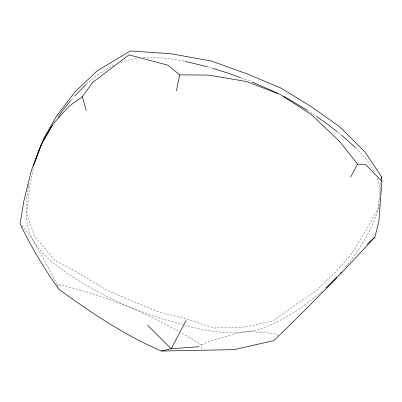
<?xml version="1.0" encoding="UTF-8"?>
<svg xmlns="http://www.w3.org/2000/svg" width="402" height="402" viewBox="0 0 402 402"><rect width="100%" height="100%" fill="white"/><g stroke="black" fill="none" stroke-linecap="round" stroke-linejoin="round"><path stroke-width="0.3" stroke-dasharray="2.01 1.51" d="M201.543 348.841L201.658 344.76L180.84 332.539M379.764 200.508L379.885 199.291M380.915 183.217L378.076 208.809L365.292 231.487L351.172 254.391L334.951 272.616L316.55 290.455L295.983 304.46L272.943 320.816L245.667 326.982L214.171 328.007L184.97 318.62L157.247 311.46L131.228 300.661L105.681 289.651L81.038 274.516L54.798 260.22L34.527 236.18L26.808 213.507L29.818 186.086L33.798 166.513M28.316 186.684C26.004 199.94 24.834 213.728 27.949 226.959C31.15 240.486 40.145 251.758 50.526 260.637C72.249 278.611 97.244 292.209 122.726 304.053A277.762 227.16 6.3 0 0 136.886 310.007L159.086 317.912L183.734 325.128M28.436 186.071L28.919 183.619M379.337 203.558C374.383 227.507 360.277 248.366 345.469 267.37M71.26 99.907L73.666 97.163M86.335 84.244C94.56 76.586 103.786 69.913 113.992 65.134M322.193 291.229C304.168 306.329 284.536 320.253 262.21 328.163C237.054 336.876 209.939 331.771 184.885 325.414M201.658 344.76L212.537 340.218L245.245 331.248L272.104 333.208L278.139 335.343M120.665 62.431L129.374 59.803L137.318 58.325M143.253 57.772C157.016 56.702 170.85 58.486 184.342 61.164M22.13 225.281L32.984 240.27L50.763 272.084L57.215 284.35C100.445 293.751 141.811 310.545 180.292 332.248M207.261 66.732L211.934 68.069M241.175 77.797L251.34 81.712M307.319 110.324L315.877 115.972M337.786 132.087L341.077 134.76M355.76 147.891C363.242 155.197 370.101 163.297 374.945 172.619M57.215 284.35L58.014 286.601M377.453 178.443L379.156 184.317L380.056 190.252L380.131 193.854"/><path stroke-width="0.6" d="M381.9 181.322L378.835 221.457L374.875 237.095C342.343 272.626 308.595 307.088 273.933 340.534L234.321 349.629L161.403 351.036C124.585 335.238 91.344 312.801 59.009 289.415C44.14 268.767 31.095 246.733 20.1 223.798L23.989 200.382L31.451 170.297L41.175 144.65L53.617 123.319L69.305 106.033L82.34 96.756L92.626 82.435L128.997 54.873L167.795 65.144L179.674 74.847L208.472 75.079L246.557 81.526L280.651 94.661L311.444 114.65L339.64 141.489L357.564 164.101L365.85 164.745L381.9 181.322L381.609 176.975L365.272 152.323L339.484 126.575L311.686 106.962L281.164 88.179L247.562 74.058L211.236 61.003L170.82 53.732L130.298 50.964L96.902 71.048L74.862 92.058L56.642 115.957L43.813 138.308L34.542 162.845M381.397 178.845L381.609 176.975M176.448 90.802L179.674 74.847M33.346 165.885L38.562 151.187A251.727 184.443 3.7 0 1 41.15 145.283M186.131 320.449L171.222 348.765L161.403 351.036M350.589 177.187L357.564 164.101M52.099 125.57L44.582 138.363A251.727 184.443 3.7 0 0 42.15 143.172M57.762 117.188L63.586 109.294L70.873 100.364M340.258 273.516L341.454 272.154M74.506 96.239L85.897 84.656M367.182 244.265L374.875 237.095M326.067 287.817L329.936 284.234A265.32 204.05 18.1 0 0 336.735 277.385M198.879 346.7L171.222 348.765L147.655 325.329M184.935 61.29L207.261 66.732M212.527 68.245L227.547 72.973L240.607 77.591M251.908 81.938L271.546 90.465A239.672 169.418 12 0 1 277.762 93.48M306.837 110.022L289.219 99.505A239.672 169.418 12 0 0 283.224 96.274M316.369 116.314L326.504 123.449L337.293 131.7M341.534 135.137L355.313 147.459M82.34 96.756L86.284 110.545"/></g></svg>
